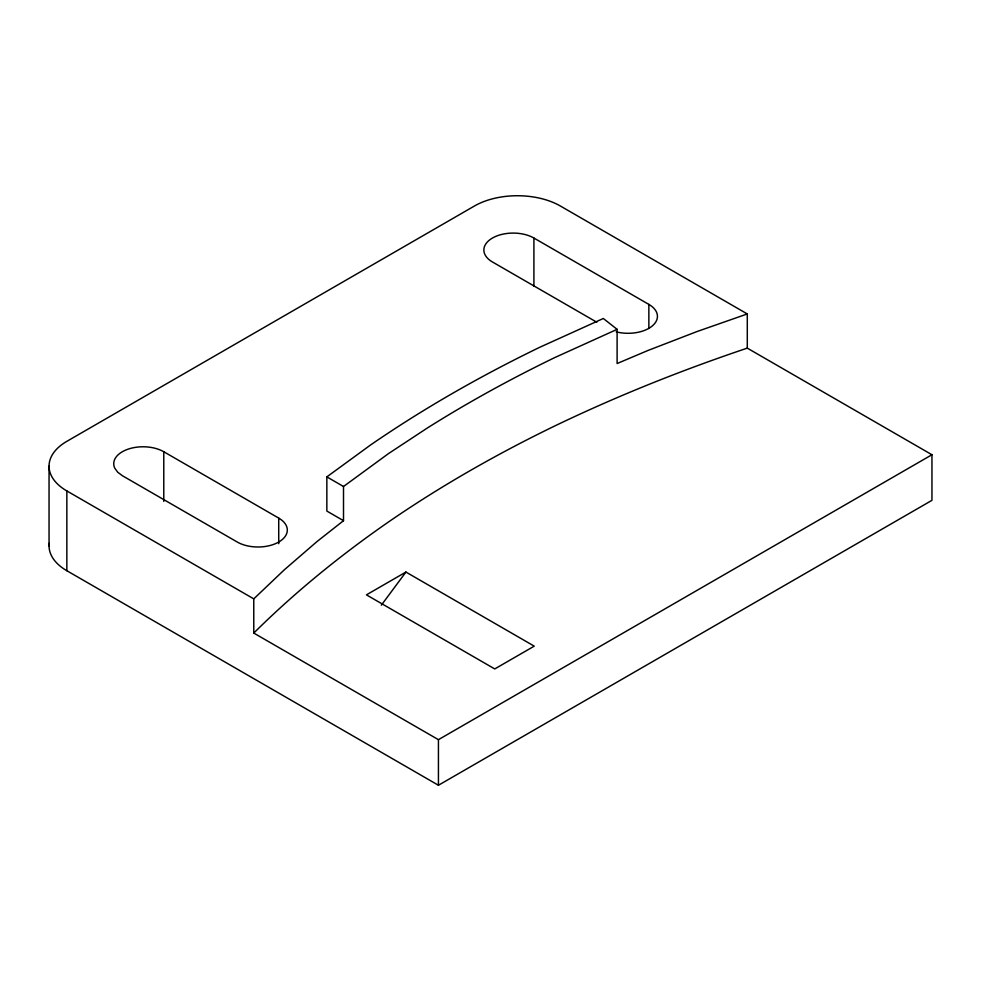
<?xml version="1.0" encoding="UTF-8"?>
<svg xmlns="http://www.w3.org/2000/svg" width="981" height="981" viewBox="0 0 981 981"><rect width="100%" height="100%" fill="white"/><g stroke="black" fill="none" stroke-linecap="round" stroke-linejoin="round"><path stroke-width="1.47" d="M381.327 605.203L405.926 572.058L534.24 646.148L494.755 668.932L366.44 594.854L405.926 572.058M931.95 454.743L438.433 739.674L253.772 633.064L253.772 598.864L284.294 569.826L316.973 541.586L343.509 520.69L343.509 486.502L388.586 453.529L427.373 427.986A1348.299 778.436 0 0 1 554.768 357.575L617.11 329.346L617.11 363.534L648.085 350.425L697 331.553L747.289 313.945L747.289 348.132L931.95 454.743L931.95 500.335L438.433 785.254L66.843 570.721A60.748 35.071 0 0 1 49.222 543.302M253.772 633.064C295.207 591.972 340.652 555.136 388.586 521.904A1348.299 778.436 0 0 1 554.768 425.962C617.208 395.932 681.636 370.205 747.289 348.132M343.509 520.69L326.845 511.064L326.845 476.876L370.72 444.871A1371.622 791.9 0 0 1 539.783 347.262L603.327 318.494L617.11 329.346M747.289 313.945L560.359 206.01A60.748 35.071 0 0 0 474.436 206.01L66.843 441.34A60.748 35.071 0 0 0 66.843 490.941L66.843 570.721M596.828 322.234L492.45 261.976A29.307 16.922 0 0 1 492.45 238.04A29.307 16.922 0 0 1 533.909 238.04L648.858 304.404A29.307 16.922 0 0 1 652.279 325.962A29.307 16.922 0 0 1 616.203 331.836M326.845 476.876L343.509 486.502M278.727 518.103A29.307 16.922 0 0 1 278.727 542.039A29.307 16.922 0 0 1 237.267 542.039L122.318 475.675L117.659 472.168L114.728 468.084A29.307 16.922 0 0 1 128.388 449.053A29.307 16.922 0 0 1 163.778 451.738L278.727 518.103L278.727 543.695M66.843 490.941L253.772 598.864M648.858 304.404L648.858 328.488M533.909 238.04L533.909 286.207M438.433 739.674L438.433 785.254M163.778 451.738L163.778 501.414M49.05 466.134L49.05 545.914"/></g></svg>
